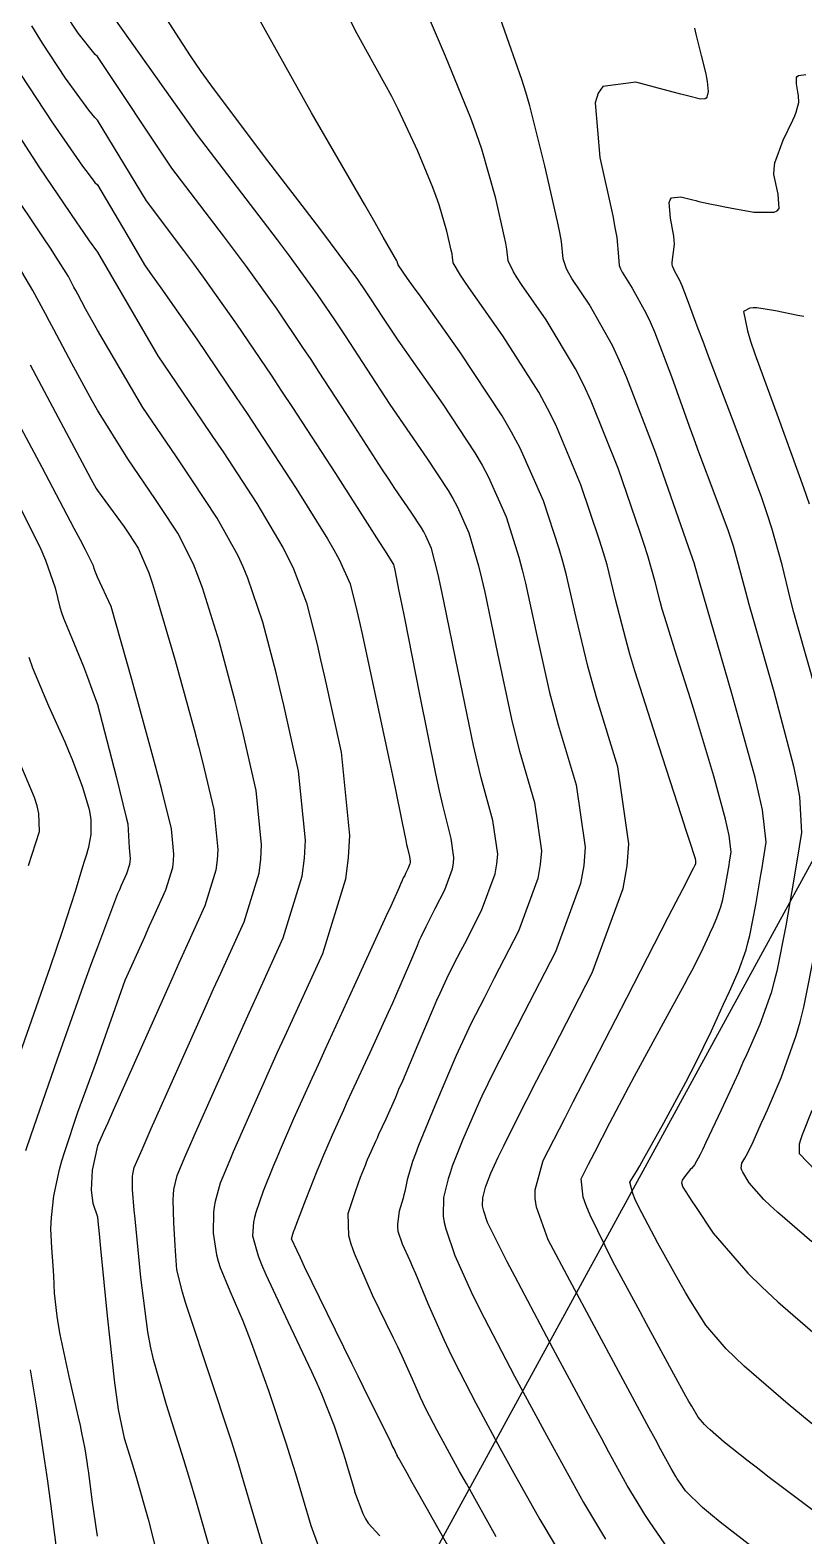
# Model space of a CAD drawing. Header units: metres. Extents: x 837475 to 838479, y 1189012 to 1191015.
# Drawn here: x 837995.5 to 838047.3, y 1189634.9 to 1189735.7 of the extents above; entities that cross this region are included whole.
import ezdxf

# ---------------------------------------------------------------- set-up
doc = ezdxf.new("R2010")
doc.units = ezdxf.units.M
doc.header["$LTSCALE"] = 0.3
for name, color, linetype in [('CORREDORVIA', 70, 'Continuous'), ('COTAS 10', 1, 'Continuous'), ('COTAS INT', 252, 'Continuous')]:
    doc.layers.add(name, color=color, linetype=linetype)

msp = doc.modelspace()

# ---------------------------------------------------------------- linework, layer by layer
at = {"layer": 'CORREDORVIA'}
msp.add_lwpolyline([(838157.03, 1190996.19), (838237.17, 1190821.34), (838237, 1190602.88), (838240.03, 1190437.2), (838223.54, 1190366.27), (838212.2, 1190288.92), (838221.4, 1189997.88), (837954.54, 1189509.17), (837751.16, 1189231.38), (837593.19, 1189234.4), (837744.49, 1189686.61), (837750.28, 1189933.97), (837723.62, 1190051.52), (837726.09, 1190134.48), (837885.38, 1190229.43), (837983.18, 1190344.12), (837817.55, 1190502.19), (837798.03, 1190660.17), (837963.57, 1190795.98), (837910.68, 1191000.96)], close=True, dxfattribs=at)
at = {"layer": 'COTAS 10'}
for points in [[(838038.24, 1189633.99), (838036.98, 1189635.83), (838036.67, 1189636.3), (838036.39, 1189636.75), (838035.49, 1189638.24), (838034.26, 1189640.48), (838033.76, 1189641.41), (838033.18, 1189642.47), (838030.53, 1189647.41), (838027.97, 1189652.23), (838027.45, 1189653.22), (838027.01, 1189654.07), (838026.13, 1189655.87), (838025.88, 1189656.63), (838025.83, 1189656.81), (838025.8, 1189656.99), (838025.81, 1189657.52), (838025.94, 1189658.05), (838026, 1189658.23), (838026.06, 1189658.41), (838026.36, 1189659.18), (838026.84, 1189660.23), (838027.02, 1189660.6), (838027.21, 1189661), (838028.07, 1189662.72), (838029.44, 1189665.41), (838029.97, 1189666.42), (838030.54, 1189667.55), (838033.14, 1189672.59), (838035.22, 1189678.24), (838035.47, 1189679.75), (838035.59, 1189681.23), (838034.86, 1189686.39), (838033.45, 1189690.97), (838033.13, 1189692.09), (838032.84, 1189693.14), (838032.07, 1189696.39), (838031.4, 1189699.31), (838031.17, 1189700.15), (838030.92, 1189701), (838029.88, 1189704.2), (838028.32, 1189707.74), (838027.74, 1189708.8), (838027.1, 1189709.91), (838024.28, 1189714.2), (838021.68, 1189717.85), (838021.18, 1189718.55), (838020.78, 1189719.11), (838020.15, 1189720.01), (838020.15, 1189720.02), (838020.14, 1189720.03), (838020.14, 1189720.04), (838020.13, 1189720.09), (838020.11, 1189720.16), (838020.1, 1189720.18), (838020.09, 1189720.2), (838020.06, 1189720.29), (838019.15, 1189721.88), (838018.6, 1189722.84), (838017.91, 1189724.03), (838014.33, 1189730.21), (838010.73, 1189736.68)], [(837994.85, 1189732.8), (837997, 1189729.52), (837999.01, 1189726.63), (837999.45, 1189726.04), (837999.84, 1189725.54), (838000, 1189725.37), (838001.97, 1189722.06), (838003.15, 1189720.01), (838003.67, 1189719.28), (838004.24, 1189718.48), (838006.65, 1189715.04), (838009.3, 1189711.14), (838010.03, 1189710.06), (838010.75, 1189708.97), (838013.31, 1189705.04), (838015.41, 1189701.66), (838015.83, 1189700.92), (838016.19, 1189700.27), (838016.93, 1189698.65), (838017.37, 1189696.84), (838017.55, 1189696.07), (838017.75, 1189695.18), (838018.65, 1189691.02), (838019.56, 1189686.75), (838019.76, 1189685.81), (838019.94, 1189684.96), (838020.39, 1189682.75), (838020.66, 1189681.45), (838020.71, 1189681.18), (838020.77, 1189680.94), (838020.91, 1189680.39), (838020.95, 1189680.07), (838020.94, 1189679.99), (838020.93, 1189679.89), (838020.8, 1189679.55), (838020.64, 1189679.24), (838020.61, 1189679.17), (838020.58, 1189679.11), (838020.49, 1189678.95), (838020.41, 1189678.77), (838020.38, 1189678.71), (838020.35, 1189678.63), (838020.21, 1189678.3), (838019.65, 1189677.05), (838019.35, 1189676.4), (838018.99, 1189675.62), (838017.2, 1189671.71), (838015.24, 1189667.44), (838014.78, 1189666.43), (838014.36, 1189665.51), (838013.14, 1189662.8), (838012.24, 1189660.73), (838012.01, 1189660.19), (838011.79, 1189659.68), (838011.11, 1189657.97), (838010.62, 1189656.54), (838010.53, 1189656.2), (838010.46, 1189655.89), (838010.38, 1189654.97), (838010.77, 1189653.63), (838011, 1189653.05), (838011.29, 1189652.39), (838012.76, 1189649.24), (838014.35, 1189645.89), (838014.7, 1189645.1), (838015.02, 1189644.38), (838015.86, 1189642.24), (838016.44, 1189640.5), (838016.59, 1189640.02), (838016.73, 1189639.55), (838017.21, 1189637.91), (838017.23, 1189637.85), (838017.78, 1189636.36), (838017.96, 1189636.02), (838018.14, 1189635.72), (838018.92, 1189634.87)], [(838048.11, 1189691.52), (838046.91, 1189695.77), (838046.65, 1189696.73), (838046.42, 1189697.6), (838045.86, 1189699.92), (838045.17, 1189702.38), (838044.85, 1189703.33), (838044.49, 1189704.4), (838042.71, 1189709.21), (838040.93, 1189713.9), (838040.56, 1189714.88), (838040.24, 1189715.73), (838039.52, 1189717.68), (838039.17, 1189718.61), (838039.08, 1189718.82), (838038.99, 1189719.01), (838038.7, 1189719.52), (838038.52, 1189719.93), (838038.5, 1189720.06), (838038.49, 1189720.19), (838038.57, 1189720.7), (838038.65, 1189721.41), (838038.63, 1189721.67), (838038.6, 1189721.94), (838038.38, 1189723.15), (838038.29, 1189724.19), (838038.35, 1189724.37), (838038.45, 1189724.51), (838039.08, 1189724.58), (838039.88, 1189724.37), (838040.08, 1189724.32), (838040.28, 1189724.27), (838040.9, 1189724.13), (838041.71, 1189723.96), (838042.03, 1189723.9), (838042.38, 1189723.84), (838043.96, 1189723.55), (838045.32, 1189723.54), (838045.53, 1189723.64), (838045.67, 1189723.79), (838045.59, 1189724.74), (838045.31, 1189726.06), (838045.32, 1189726.45), (838045.38, 1189726.85), (838045.92, 1189728.36), (838046.57, 1189729.7), (838046.7, 1189730), (838046.8, 1189730.25), (838046.98, 1189730.9), (838046.96, 1189731.35), (838046.94, 1189731.48), (838046.92, 1189731.61), (838046.81, 1189732.14), (838046.81, 1189732.56), (838046.87, 1189732.64), (838046.95, 1189732.7), (838047.45, 1189732.77)], [(838000, 1189634.85), (837999.66, 1189637.28), (837999.42, 1189639.1), (837999.37, 1189639.5), (837999.32, 1189639.84), (837999.19, 1189640.7), (837998.97, 1189641.78), (837998.87, 1189642.26), (837998.74, 1189642.83), (837998.12, 1189645.54), (837997.51, 1189648.36), (837997.4, 1189649), (837997.3, 1189649.58), (837997.13, 1189651.14), (837997.08, 1189652.3), (837997.07, 1189652.63), (837997.04, 1189652.96), (837996.94, 1189654.17), (837996.89, 1189655.45), (837996.9, 1189655.82), (837996.92, 1189656.2), (837997.08, 1189657.65), (837997.47, 1189659.41), (837997.63, 1189660), (837997.82, 1189660.63), (837998.69, 1189663.25), (837999.94, 1189666.66), (838000, 1189666.84), (838001.86, 1189672.09), (838003.17, 1189675.01), (838003.47, 1189675.7), (838003.75, 1189676.32), (838004.58, 1189678.14), (838005.05, 1189679.65), (838005.1, 1189680.09), (838005.13, 1189680.54), (838004.96, 1189682.24), (838004.32, 1189684.84), (838004.05, 1189685.86), (838003.74, 1189687.01), (838002.3, 1189692.24), (838000.92, 1189697.13), (838000, 1189699.1), (837999.84, 1189699.55), (837999.79, 1189699.67), (837999.78, 1189699.7), (837999.77, 1189699.74), (837999.74, 1189699.85), (837999.2, 1189700.93), (837998.87, 1189701.57), (837998.45, 1189702.36), (837996.3, 1189706.44), (837993.84, 1189711.04)], [(838047.85, 1189654.57), (838045.55, 1189656.55), (838045.06, 1189657), (838044.64, 1189657.41), (838043.65, 1189658.52), (838043.23, 1189659.23), (838043.17, 1189659.38), (838043.12, 1189659.51), (838043.15, 1189659.83), (838043.37, 1189660.18), (838043.45, 1189660.32), (838043.53, 1189660.49), (838043.91, 1189661.27), (838044.46, 1189662.49), (838044.66, 1189662.93), (838044.87, 1189663.42), (838045.8, 1189665.56), (838046.8, 1189668.39), (838047.06, 1189669.31), (838047.31, 1189670.29), (838048.12, 1189674.33)]]:
    msp.add_lwpolyline(points, dxfattribs=at)
at = {"layer": 'COTAS INT'}
for points in [[(838000, 1189738.12), (838006.68, 1189728.71), (838011.1, 1189722.92), (838012.04, 1189721.69), (838012.84, 1189720.61), (838014.72, 1189718.04), (838015.88, 1189716.34), (838016.23, 1189715.8), (838016.6, 1189715.25), (838018.04, 1189713.03), (838019.59, 1189710.66), (838020.03, 1189710.01), (838020.47, 1189709.36), (838022.07, 1189707.06), (838023.49, 1189704.91), (838023.81, 1189704.36), (838024.1, 1189703.83), (838024.88, 1189702.07), (838025.52, 1189699.85), (838025.72, 1189699.02), (838025.94, 1189698.09), (838026.8, 1189693.99), (838027.74, 1189689.59), (838028.01, 1189688.49), (838028.28, 1189687.43), (838029.28, 1189683.99), (838029.74, 1189680.77), (838029.66, 1189679.84), (838029.5, 1189678.9), (838028.2, 1189675.38), (838026.58, 1189672.23), (838026.22, 1189671.52), (838025.9, 1189670.89), (838025.04, 1189669.21), (838024.29, 1189667.63), (838024.03, 1189667.06), (838023.76, 1189666.43), (838022.59, 1189663.69), (838021.51, 1189661.03), (838021.3, 1189660.46), (838021.11, 1189659.96), (838020.74, 1189658.73), (838020.58, 1189657.95), (838020.52, 1189657.72), (838020.47, 1189657.49), (838020.22, 1189656.63), (838020.09, 1189655.76), (838020.1, 1189655.52), (838020.13, 1189655.28), (838020.41, 1189654.44), (838020.93, 1189653.31), (838021.11, 1189652.9), (838021.3, 1189652.45), (838022.14, 1189650.44), (838023.2, 1189648.02), (838023.54, 1189647.31), (838023.89, 1189646.57), (838025.34, 1189643.76), (838026.96, 1189640.77), (838027.42, 1189639.93), (838027.89, 1189639.08), (838029.64, 1189635.96), (838031.69, 1189632.53)], [(838044.85, 1189633.36), (838041.7, 1189635.8), (838041.06, 1189636.32), (838040.52, 1189636.78), (838039.38, 1189637.89), (838038.94, 1189638.54), (838038.83, 1189638.7), (838038.73, 1189638.86), (838038.42, 1189639.38), (838037.71, 1189640.68), (838037.37, 1189641.32), (838036.95, 1189642.09), (838034.91, 1189645.91), (838031.65, 1189651.99), (838030.19, 1189654.71), (838029.4, 1189656.9), (838029.33, 1189657.48), (838029.32, 1189658.05), (838029.86, 1189660.01), (838031.3, 1189662.82), (838031.87, 1189663.94), (838032.51, 1189665.19), (838035.46, 1189670.92), (838038.23, 1189676.31), (838038.76, 1189677.35), (838039.2, 1189678.19), (838039.92, 1189679.59), (838039.97, 1189679.69), (838039.99, 1189679.71), (838040, 1189679.73), (838040.02, 1189679.78), (838040.04, 1189679.81), (838040.04, 1189679.82), (838040.05, 1189679.83), (838040.06, 1189679.86), (838040.07, 1189679.89), (838040.07, 1189679.89), (838040.08, 1189679.94), (838040.09, 1189679.98), (838040.09, 1189679.99), (838040.09, 1189680), (838040.09, 1189680.03), (838040.09, 1189680.07), (838040.08, 1189680.09), (838040.08, 1189680.11), (838040.05, 1189680.22), (838039.65, 1189681.46), (838039.41, 1189682.2), (838039.12, 1189683.1), (838037.59, 1189687.79), (838036, 1189692.82), (838035.67, 1189693.94), (838035.38, 1189694.94), (838034.71, 1189697.59), (838034.13, 1189699.92), (838033.89, 1189700.72), (838033.62, 1189701.58), (838032.38, 1189705.27), (838030.7, 1189709.31), (838030.15, 1189710.4), (838029.57, 1189711.48), (838027.16, 1189715.27), (838025.04, 1189718.27), (838024.64, 1189718.85), (838024.32, 1189719.33), (838023.83, 1189720.15), (838023.79, 1189720.54), (838023.75, 1189720.75), (838023.7, 1189721), (838023.41, 1189722.27), (838022.89, 1189724.04), (838022.69, 1189724.6), (838022.47, 1189725.2), (838021.47, 1189727.63), (838020.15, 1189730.45), (838019.72, 1189731.29), (838019.26, 1189732.15), (838017.4, 1189735.5), (838015.7, 1189738.86)], [(838048.11, 1189636.43), (838044.91, 1189638.86), (838044.21, 1189639.4), (838043.58, 1189639.88), (838041.98, 1189641.16), (838041.04, 1189641.97), (838040.84, 1189642.16), (838040.67, 1189642.33), (838040.23, 1189642.83), (838039.8, 1189643.55), (838039.62, 1189643.87), (838039.42, 1189644.23), (838038.47, 1189645.94), (838037.2, 1189648.3), (838036.78, 1189649.07), (838036.34, 1189649.89), (838034.53, 1189653.26), (838033, 1189656.36), (838032.73, 1189657.01), (838032.54, 1189657.56), (838032.41, 1189658.8), (838032.9, 1189659.77), (838033.1, 1189660.15), (838033.32, 1189660.58), (838034.33, 1189662.54), (838035.59, 1189664.95), (838035.97, 1189665.67), (838036.37, 1189666.41), (838037.91, 1189669.23), (838039.32, 1189671.8), (838039.62, 1189672.37), (838039.89, 1189672.89), (838040.57, 1189674.24), (838040.99, 1189675.15), (838041.09, 1189675.37), (838041.19, 1189675.59), (838041.49, 1189676.28), (838041.75, 1189677.01), (838041.82, 1189677.25), (838041.88, 1189677.5), (838042.09, 1189678.54), (838042.26, 1189679.56), (838042.31, 1189679.81), (838042.34, 1189680.03), (838042.45, 1189680.68), (838042.32, 1189681.79), (838042.21, 1189682.29), (838042.06, 1189682.89), (838041.28, 1189685.77), (838040.29, 1189689.11), (838040.02, 1189690), (838039.75, 1189690.87), (838038.79, 1189693.88), (838038, 1189696.4), (838037.83, 1189696.96), (838037.68, 1189697.47), (838037.35, 1189698.79), (838036.86, 1189700.52), (838036.61, 1189701.28), (838036.32, 1189702.16), (838034.89, 1189706.33), (838033.08, 1189710.88), (838032.56, 1189712), (838032.03, 1189713.05), (838030.05, 1189716.33), (838028.41, 1189718.69), (838028.11, 1189719.15), (838027.86, 1189719.54), (838027.52, 1189720.28), (838027.43, 1189721.06), (838027.35, 1189721.47), (838027.25, 1189721.97), (838026.69, 1189724.46), (838025.74, 1189727.77), (838025.39, 1189728.79), (838025.01, 1189729.84), (838023.31, 1189734), (838021.78, 1189737.6)], [(838026.71, 1189634.81), (838024.71, 1189638.38), (838024.26, 1189639.19), (838023.85, 1189639.92), (838022.75, 1189641.93), (838022, 1189643.38), (838021.82, 1189643.76), (838021.65, 1189644.13), (838021.1, 1189645.37), (838020.4, 1189646.95), (838020.12, 1189647.53), (838019.82, 1189648.17), (838018.43, 1189650.99), (838017.21, 1189653.79), (838017, 1189654.42), (838016.85, 1189654.98), (838016.8, 1189656.46), (838017.12, 1189657.48), (838017.21, 1189657.75), (838017.3, 1189658.01), (838017.63, 1189658.91), (838017.95, 1189659.7), (838018.03, 1189659.9), (838018.1, 1189660.08), (838018.36, 1189660.67), (838018.65, 1189661.32), (838018.75, 1189661.54), (838018.86, 1189661.78), (838019.33, 1189662.8), (838019.98, 1189664.27), (838020.2, 1189664.79), (838020.45, 1189665.36), (838021.49, 1189667.82), (838022.51, 1189670.23), (838022.74, 1189670.76), (838022.95, 1189671.23), (838023.52, 1189672.46), (838024.12, 1189673.63), (838024.35, 1189674.07), (838024.6, 1189674.56), (838025.73, 1189676.77), (838026.64, 1189679.23), (838026.76, 1189679.89), (838026.81, 1189680.54), (838026.49, 1189682.79), (838025.7, 1189685.65), (838025.45, 1189686.69), (838025.19, 1189687.82), (838024.16, 1189692.79), (838023.21, 1189697.49), (838023, 1189698.45), (838022.82, 1189699.27), (838022.38, 1189701.01), (838022, 1189701.86), (838021.86, 1189702.12), (838021.7, 1189702.39), (838021.01, 1189703.44), (838019.92, 1189705.04), (838019.51, 1189705.66), (838019.06, 1189706.35), (838017.04, 1189709.47), (838014.86, 1189712.82), (838014.31, 1189713.67), (838013.77, 1189714.47), (838012.03, 1189717.04), (838009.98, 1189719.9), (838009.25, 1189720.89), (838008.45, 1189721.95), (838004.99, 1189726.5), (838000, 1189733.97), (837999.86, 1189734.11), (837998.72, 1189735.53), (837997.8, 1189736.93)], [(838004.29, 1189736.98), (838006.21, 1189734.01), (838006.94, 1189732.97), (838007.75, 1189731.84), (838011.39, 1189726.98), (838014.87, 1189722.44), (838015.58, 1189721.5), (838016.18, 1189720.72), (838017.42, 1189719.04), (838017.98, 1189718.21), (838018.15, 1189717.95), (838018.33, 1189717.67), (838019.04, 1189716.58), (838020.13, 1189714.97), (838020.54, 1189714.36), (838021.01, 1189713.69), (838023.14, 1189710.68), (838025.28, 1189707.43), (838025.77, 1189706.59), (838026.2, 1189705.79), (838027.38, 1189703.14), (838028.22, 1189700.43), (838028.45, 1189699.58), (838028.67, 1189698.7), (838029.43, 1189695.19), (838030.29, 1189691.37), (838030.57, 1189690.29), (838030.86, 1189689.2), (838032.07, 1189685.19), (838032.66, 1189681), (838032.57, 1189679.79), (838032.36, 1189678.57), (838030.67, 1189673.99), (838028.56, 1189669.89), (838028.09, 1189668.97), (838027.67, 1189668.15), (838026.55, 1189665.97), (838025.75, 1189664.32), (838025.52, 1189663.83), (838025.3, 1189663.33), (838024.48, 1189661.43), (838023.77, 1189659.63), (838023.62, 1189659.19), (838023.49, 1189658.78), (838023.17, 1189657.53), (838023.16, 1189656.28), (838023.23, 1189655.87), (838023.33, 1189655.44), (838023.93, 1189653.66), (838025.03, 1189651.23), (838025.44, 1189650.39), (838025.9, 1189649.48), (838027.94, 1189645.58), (838030.07, 1189641.62), (838030.59, 1189640.67), (838031.08, 1189639.78), (838032.56, 1189637.1), (838034.04, 1189634.64)], [(838049.46, 1189641.06), (838046.27, 1189643.69), (838043.31, 1189646.25), (838042.68, 1189646.85), (838042.11, 1189647.41), (838040.74, 1189648.99), (838039.72, 1189650.61), (838039.39, 1189651.18), (838039.03, 1189651.79), (838037.54, 1189654.47), (838036.25, 1189656.93), (838036.02, 1189657.41), (838035.85, 1189657.81), (838035.66, 1189658.56), (838036.1, 1189659.28), (838036.33, 1189659.67), (838036.6, 1189660.15), (838037.93, 1189662.54), (838039.41, 1189665.27), (838039.76, 1189665.96), (838040.1, 1189666.61), (838041.12, 1189668.71), (838041.94, 1189670.48), (838042.14, 1189670.92), (838042.33, 1189671.34), (838042.93, 1189672.71), (838043.44, 1189674.14), (838043.56, 1189674.6), (838043.69, 1189675.1), (838044.1, 1189677.14), (838044.44, 1189679.15), (838044.52, 1189679.62), (838044.59, 1189680.06), (838044.8, 1189681.34), (838044.55, 1189683.5), (838044.33, 1189684.5), (838044.05, 1189685.67), (838042.5, 1189691.31), (838040.38, 1189698.63), (838039.99, 1189699.97), (838039.99, 1189699.99), (838039.99, 1189699.99), (838039.99, 1189699.99), (838039.59, 1189701.13), (838037.39, 1189707.39), (838035.46, 1189712.45), (838034.97, 1189713.59), (838034.5, 1189714.62), (838032.93, 1189717.39), (838031.78, 1189719.1), (838031.57, 1189719.46), (838031.41, 1189719.76), (838031.2, 1189720.43), (838031.08, 1189721.58), (838030.96, 1189722.19), (838030.81, 1189722.93), (838029.97, 1189726.65), (838028.96, 1189730.66), (838028.69, 1189731.59), (838028.43, 1189732.44), (838027.57, 1189734.84), (838026.97, 1189736.57)], [(838023.78, 1189633.67), (838021.53, 1189637.67), (838021.09, 1189638.45), (838020.74, 1189639.07), (838020.16, 1189640.11), (838020.11, 1189640.19), (838020.1, 1189640.21), (838020.09, 1189640.23), (838020.06, 1189640.3), (838019.87, 1189640.71), (838019.75, 1189640.93), (838019.62, 1189641.22), (838018.9, 1189642.66), (838017.82, 1189644.83), (838017.46, 1189645.57), (838017.06, 1189646.38), (838015.39, 1189649.8), (838013.88, 1189652.89), (838013.6, 1189653.49), (838013.37, 1189653.97), (838013, 1189654.78), (838013.14, 1189655.24), (838013.24, 1189655.5), (838013.36, 1189655.82), (838013.98, 1189657.44), (838014.73, 1189659.32), (838014.92, 1189659.79), (838015.11, 1189660.25), (838015.75, 1189661.74), (838016.5, 1189663.41), (838016.76, 1189663.99), (838017.05, 1189664.61), (838018.26, 1189667.25), (838019.49, 1189669.95), (838019.78, 1189670.59), (838020.05, 1189671.2), (838020.85, 1189673.06), (838021.43, 1189674.43), (838021.56, 1189674.73), (838021.68, 1189675), (838022.01, 1189675.7), (838022.35, 1189676.37), (838022.48, 1189676.62), (838022.62, 1189676.9), (838023.27, 1189678.16), (838023.79, 1189679.56), (838023.85, 1189679.94), (838023.88, 1189680.31), (838023.7, 1189681.59), (838023.13, 1189683.83), (838022.91, 1189684.79), (838022.67, 1189685.92), (838021.59, 1189691.23), (838020.58, 1189696.34), (838020.38, 1189697.34), (838020.22, 1189698.15), (838019.94, 1189699.57), (838019.89, 1189699.77), (838019.88, 1189699.81), (838019.88, 1189699.85), (838019.85, 1189699.94), (838019.25, 1189700.9), (838018.87, 1189701.49), (838018.4, 1189702.23), (838015.96, 1189706.04), (838013.09, 1189710.45), (838012.36, 1189711.56), (838011.66, 1189712.62), (838009.34, 1189716.04), (838007.11, 1189719.19), (838006.46, 1189720.08), (838005.8, 1189720.98), (838003.3, 1189724.3), (838000, 1189729.71), (837999.84, 1189729.89), (837999.43, 1189730.37), (837997.86, 1189732.52), (837996.33, 1189734.86), (837995.96, 1189735.45), (837995.61, 1189736.02)], [(838039.98, 1189735.88), (838040.07, 1189735.48), (838040.43, 1189734.05), (838040.74, 1189732.82), (838040.79, 1189732.54), (838040.84, 1189732.3), (838040.9, 1189731.63), (838040.81, 1189731.25), (838040.76, 1189731.19), (838040.7, 1189731.14), (838040.4, 1189731.11), (838039.51, 1189731.33), (838039.08, 1189731.45), (838038.57, 1189731.58), (838036.07, 1189732.25), (838033.86, 1189731.97), (838033.53, 1189731.51), (838033.33, 1189730.88), (838033.64, 1189727.21), (838034.51, 1189723.29), (838034.66, 1189722.51), (838034.78, 1189721.85), (838034.89, 1189720.56), (838034.95, 1189719.97), (838035.04, 1189719.75), (838035.15, 1189719.52), (838035.82, 1189718.46), (838036.74, 1189716.81), (838037.03, 1189716.2), (838037.32, 1189715.53), (838038.46, 1189712.53), (838039.64, 1189709.22), (838039.95, 1189708.35), (838040.26, 1189707.5), (838041.35, 1189704.59), (838042.24, 1189702.19), (838042.42, 1189701.66), (838042.58, 1189701.19), (838042.92, 1189699.96), (838043.4, 1189698.14), (838043.63, 1189697.28), (838043.91, 1189696.29), (838045.3, 1189691.43), (838046.61, 1189686.44), (838046.84, 1189685.35), (838047.02, 1189684.39), (838047.15, 1189681.99), (838046.84, 1189680.08), (838046.74, 1189679.43), (838046.62, 1189678.73), (838046.11, 1189675.74), (838045.5, 1189672.69), (838045.31, 1189671.95), (838045.12, 1189671.26), (838044.37, 1189669.13), (838043.49, 1189667.14), (838043.21, 1189666.53), (838042.93, 1189665.89), (838041.78, 1189663.4), (838040.75, 1189661.22), (838040.54, 1189660.78), (838040.36, 1189660.42), (838039.98, 1189659.73), (838039.78, 1189659.49), (838039.71, 1189659.42), (838039.65, 1189659.34), (838039.38, 1189659.02), (838039.17, 1189658.7), (838039.15, 1189658.61), (838039.13, 1189658.53), (838039.2, 1189658.24), (838039.6, 1189657.6), (838039.8, 1189657.3), (838040.05, 1189656.93), (838041.25, 1189655.16), (838043.56, 1189652.48), (838044.51, 1189651.55), (838045.58, 1189650.54), (838050.57, 1189646.21)], [(837993.38, 1189730.73), (837996.13, 1189726.52), (837998.59, 1189722.89), (837999.06, 1189722.19), (837999.45, 1189721.62), (838000, 1189720.86), (838004.04, 1189713.92), (838006.98, 1189709.62), (838007.71, 1189708.52), (838008.42, 1189707.48), (838010.67, 1189704.04), (838012.42, 1189701.09), (838012.8, 1189700.35), (838013.14, 1189699.65), (838014, 1189697.37), (838014.71, 1189694.58), (838014.95, 1189693.55), (838015.21, 1189692.42), (838016.32, 1189687.37), (838016.88, 1189681.79), (838016.8, 1189680.31), (838016.61, 1189678.86), (838015.08, 1189673.87), (838013.04, 1189669.42), (838012.53, 1189668.31), (838012.05, 1189667.25), (838010.54, 1189663.87), (838009.36, 1189661.2), (838009.1, 1189660.59), (838008.86, 1189660.04), (838008.23, 1189658.5), (838007.88, 1189657.27), (838007.82, 1189656.91), (838007.78, 1189656.54), (838007.76, 1189655.16), (838007.98, 1189653.69), (838008.09, 1189653.27), (838008.22, 1189652.85), (838008.87, 1189651.28), (838009.74, 1189649.28), (838010.02, 1189648.59), (838010.31, 1189647.83), (838011.46, 1189644.61), (838012.65, 1189641.03), (838012.96, 1189640.04), (838013.26, 1189639.06), (838014.29, 1189635.56), (838015.41, 1189632.5)], [(838011.34, 1189633.26), (838009.84, 1189638.41), (838009.42, 1189639.78), (838009, 1189641.14), (838007.44, 1189645.86), (838006.16, 1189649.71), (838005.91, 1189650.5), (838005.7, 1189651.19), (838005.33, 1189652.69), (838005.25, 1189653.64), (838005.23, 1189653.96), (838005.2, 1189654.32), (838005.11, 1189655.85), (838005.08, 1189657.38), (838005.1, 1189657.74), (838005.13, 1189658.07), (838005.35, 1189659.02), (838005.93, 1189660.4), (838006.19, 1189660.99), (838006.49, 1189661.68), (838007.93, 1189664.94), (838009.67, 1189668.82), (838010.16, 1189669.91), (838010.65, 1189670.99), (838012.45, 1189674.94), (838013.72, 1189679.06), (838013.87, 1189680.26), (838013.94, 1189681.48), (838013.48, 1189686.09), (838012.49, 1189690.52), (838012.23, 1189691.63), (838011.97, 1189692.69), (838011.08, 1189696.09), (838010.08, 1189699.02), (838009.76, 1189699.78), (838009.42, 1189700.52), (838008.02, 1189703.04), (838006.33, 1189705.62), (838005.8, 1189706.41), (838005.25, 1189707.23), (838003.04, 1189710.47), (838000, 1189715.65), (837999.23, 1189717.03), (837998.69, 1189718.05), (837998.56, 1189718.3), (837998.43, 1189718.53), (837998.06, 1189719.24), (837997.25, 1189720.53), (837996.86, 1189721.13), (837996.39, 1189721.83), (837994.09, 1189725.27)], [(838008.4, 1189630.97), (838006.61, 1189637.22), (838006.19, 1189638.65), (838005.79, 1189639.96), (838004.62, 1189643.64), (838003.76, 1189646.68), (838003.56, 1189647.59), (838003.38, 1189648.53), (838002.9, 1189652.17), (838002.59, 1189655.41), (838002.53, 1189656.1), (838002.47, 1189656.69), (838002.36, 1189658.08), (838002.35, 1189658.79), (838002.36, 1189658.96), (838002.37, 1189659.11), (838002.47, 1189659.55), (838002.99, 1189660.75), (838003.27, 1189661.39), (838003.61, 1189662.15), (838005.32, 1189666), (838007.28, 1189670.4), (838007.78, 1189671.51), (838008.26, 1189672.57), (838009.83, 1189676), (838010.83, 1189679.26), (838010.95, 1189680.2), (838011, 1189681.17), (838010.64, 1189684.8), (838009.77, 1189688.63), (838009.5, 1189689.71), (838009.23, 1189690.79), (838008.15, 1189694.8), (838007.03, 1189698.39), (838006.73, 1189699.21), (838006.43, 1189699.96), (838005.38, 1189702.04), (838004.24, 1189703.77), (838003.89, 1189704.3), (838003.52, 1189704.85), (838002.04, 1189707.02), (838000, 1189710.28), (837999.66, 1189710.9), (837998.3, 1189713.41), (837997.09, 1189715.68), (837996.8, 1189716.23), (837996.52, 1189716.74), (837995.68, 1189718.3), (837994.65, 1189720.05)], [(838047.32, 1189716.55), (838046.92, 1189716.63), (838045.42, 1189716.94), (838044.17, 1189717.13), (838043.92, 1189717.14), (838043.7, 1189717.12), (838043.28, 1189716.9), (838043.53, 1189715.6), (838043.75, 1189714.91), (838044.04, 1189714.06), (838045.6, 1189709.8), (838047.3, 1189705.11), (838047.67, 1189704)], [(837995.49, 1189713.31), (837997.37, 1189709.79), (837999.16, 1189706.44), (837999.56, 1189705.69), (837999.92, 1189705.03), (838000, 1189704.89), (838001.79, 1189702.47), (838001.98, 1189702.19), (838002.16, 1189701.92), (838002.74, 1189701.04), (838003.44, 1189699.39), (838003.69, 1189698.64), (838003.97, 1189697.76), (838005.22, 1189693.52), (838006.49, 1189688.9), (838006.78, 1189687.78), (838007.04, 1189686.73), (838007.8, 1189683.52), (838008.07, 1189680.85), (838008.03, 1189680.15), (838007.94, 1189679.46), (838007.2, 1189677.07), (838005.91, 1189674.22), (838005.46, 1189673.23), (838004.98, 1189672.16), (838002.93, 1189667.56), (838001.06, 1189663.36), (838000.69, 1189662.53), (838000.39, 1189661.86), (838000, 1189660.99), (837999.66, 1189659.37), (837999.58, 1189658.04), (837999.69, 1189657.17), (838000, 1189656.25), (838000.03, 1189655.95), (838000.12, 1189655.1), (838000.21, 1189654.13), (838000.65, 1189649.61), (838001.14, 1189645.12), (838001.27, 1189644.17), (838001.39, 1189643.34), (838001.79, 1189641.41), (838002.27, 1189639.91), (838002.44, 1189639.35), (838002.62, 1189638.73), (838003.4, 1189635.99), (838004.26, 1189632.61)], [(837993.94, 1189705.51), (837995.82, 1189701.79), (837996.21, 1189700.97), (837996.53, 1189700.24), (837997.17, 1189698.37), (837997.48, 1189697.08), (837997.6, 1189696.72), (837997.73, 1189696.35), (837998.28, 1189695.01), (837999.07, 1189693.11), (837999.35, 1189692.39), (837999.64, 1189691.59), (838000, 1189690.57), (838001.25, 1189685.74), (838001.92, 1189683), (838002.04, 1189682.56), (838002.12, 1189680.96), (838002.19, 1189680.23), (838002.18, 1189680.04), (838002.15, 1189679.85), (838001.96, 1189679.21), (838001.6, 1189678.43), (838001.48, 1189678.16), (838001.35, 1189677.87), (838000, 1189674.31), (837999.61, 1189673.25), (837999.17, 1189672.03), (837997.28, 1189666.74), (837995.54, 1189661.71), (837995.19, 1189660.67)], [(837995.42, 1189693.73), (837995.66, 1189693.03), (837996.72, 1189690.47), (837997.81, 1189688.06), (837998.07, 1189687.45), (837998.31, 1189686.88), (837999.01, 1189685.02), (837999.44, 1189683.52), (837999.51, 1189683.16), (837999.56, 1189682.83), (837999.56, 1189681.85), (837999.43, 1189681.15), (837999.4, 1189680.99), (837999.37, 1189680.86), (837999.27, 1189680.51), (837999.09, 1189679.99), (837999.02, 1189679.75), (837998.93, 1189679.46), (837998.51, 1189678.04), (837997.64, 1189675.35), (837997.27, 1189674.25), (837996.84, 1189673), (837992.87, 1189661.69)], [(837995.38, 1189679.78), (837996.12, 1189682.06), (837996.09, 1189683.27), (837995.96, 1189683.77), (837995.78, 1189684.33), (837994.7, 1189686.93)], [(838047.84, 1189663.36), (838047.2, 1189661.73), (838047.09, 1189661.4), (838047.01, 1189661.11), (838047, 1189660.49), (838048.14, 1189659.31)], [(837995.49, 1189646), (837995.91, 1189643.58), (837996.46, 1189639.88), (837996.65, 1189638.53), (837996.85, 1189637.05), (837997.69, 1189630.56)]]:
    msp.add_lwpolyline(points, dxfattribs=at)

doc.saveas('drawing.dxf')
